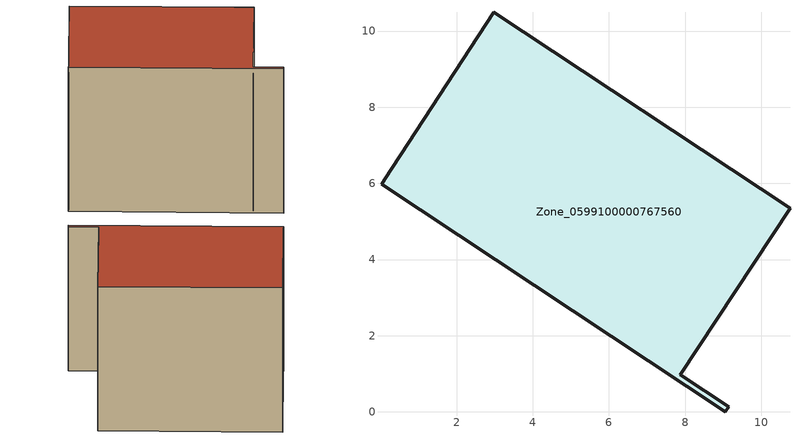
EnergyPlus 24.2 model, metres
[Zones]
Zone_0599100000767560
 floor ground (C_G): 9.06,0 0.03,5.98 0.11,6.1 2.98,10.5 10.75,5.35 7.87,0.98 9.15,0.14 z1.65
 wall outside (C_F): 9.06,0 9.15,0.14 7.87,0.98 10.75,5.35 2.98,10.5 0.11,6.1 0.03,5.98 9.06,0 z1.65:10.49
 roof outside (C_R): 0.03,5.98 9.06,0 9.15,0.14 7.87,0.98 10.75,5.35 2.98,10.5 0.11,6.1 z10.49
[BUILDING]
Pand.0599100000767560: North Axis=0; Terrain=City; Loads Convergence Tolerance Value=0.04; Temperature Convergence Tolerance Value=0.4; Solar Distribution=FullExterior; Maximum Number of Warmup Days=25; Minimum Number of Warmup Days=1
[Site:Location]
Rotterdam.The.Hague.AP_ZH_NLD Design_Conditions: Latitude=51.96; Longitude=4.45; Time Zone=1; Elevation=-4.5
[SITE:GROUNDTEMPERATURE:BUILDINGSURFACE]
18, 18, 18, 18, 18, 18, 18, 18, 18, 18, 18, 18
[MATERIAL] Thermal Absorptance=0.9; Solar Absorptance=0.7; Visible Absorptance=0.7
Name | Roughness | Thickness | Conductivity | Density | Specific Heat
G.TI.2006-2014 | MediumSmooth | 0.15 | 0.06 | 540 | 1210
F.TI.2006-2014 | Rough | 0.3 | 0.12 | 1920 | 840
R.TI.2006-2014 | MediumRough | 0.2 | 0.08 | 1500 | 1000
[CONSTRUCTION]
C_G: G.TI.2006-2014
C_F: F.TI.2006-2014
C_R: R.TI.2006-2014
[ZONE]
Zone_0599100000767560: Type=1; Multiplier=1; Ceiling Height=Autocalculate; Volume=Autocalculate; Floor Area=autocalculate; Part of Total Floor Area=Yes
[ZONEINFILTRATION:DESIGNFLOWRATE]
Infil_Zone_0599100000767560: Zone or ZoneList or Space or SpaceList=Zone_0599100000767560; Schedule=AlwaysOn; Design Flow Rate Calculation Method=Flow/Area; Flow Rate per Floor Area=0.0015; Constant Term Coefficient=1; Temperature Term Coefficient=0; Velocity Term Coefficient=0; Velocity Squared Term Coefficient=0
[HVACTEMPLATE:ZONE:IDEALLOADSAIRSYSTEM]
Zone_0599100000767560: Maximum Heating Supply Air Temperature=50; Minimum Cooling Supply Air Temperature=13; Maximum Heating Supply Air Humidity Ratio=0.0156; Minimum Cooling Supply Air Humidity Ratio=0.0077; Heating Limit=NoLimit; Cooling Limit=NoLimit; Dehumidification Control Type=ConstantSensibleHeatRatio; Cooling Sensible Heat Ratio=0.7; Dehumidification Setpoint=60; Humidification Control Type=None; Humidification Setpoint=30; Outdoor Air Method=None; Outdoor Air Flow Rate per Person=0.00944; Outdoor Air Flow Rate per Zone Floor Area=0; Outdoor Air Flow Rate per Zone=0; Demand Controlled Ventilation Type=None; Outdoor Air Economizer Type=NoEconomizer; Heat Recovery Type=None; Sensible Heat Recovery Effectiveness=0.7; Latent Heat Recovery Effectiveness=0.65
[ZONECONTROL:THERMOSTAT]
ThermostatControl_Zone_0599100000767560: Zone or ZoneList=Zone_0599100000767560; Control Type Schedule=DualSetpointControlType; Control 1=Thermostat_Zone_0599100000767560; Temperature Difference Between Cutout And Setpoint=0
[THERMOSTATSETPOINT:DUALSETPOINT]
Thermostat_Zone_0599100000767560: Heating Setpoint Temperature Schedule=HeatingSetpoint_Zone_0599100000767560; Cooling Setpoint Temperature Schedule=CoolingSetpoint_Zone_0599100000767560
[SCHEDULE:COMPACT]
HeatingSetpoint_Zone_0599100000767560: Through: 12/31, For: AllDays, Until: 24:00, 21
CoolingSetpoint_Zone_0599100000767560: Through: 12/31, For: AllDays, Until: 24:00, 24
DualSetpointControlType: Through: 12/31, For: AllDays, Until: 24:00, 4
AlwaysOn: Through: 12/31, For: AllDays, Until: 24:00, 1
